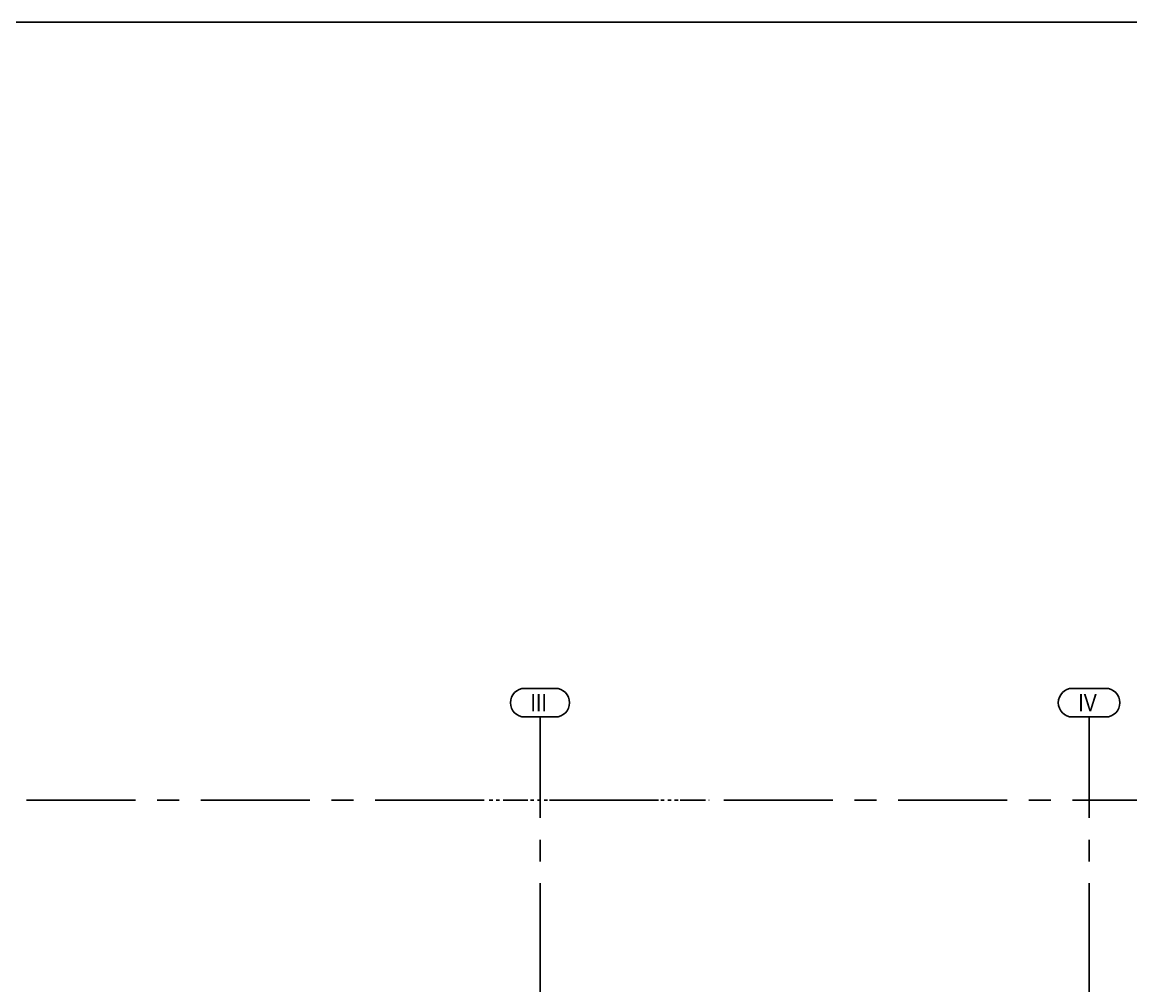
# Model space of a CAD drawing. Header units: millimetres. Extents: x 2368 to 8313, y 7493 to 11698.
# Drawn here: x 6263.7 to 6586.8, y 11417.4 to 11698.2 of the extents above; entities that cross this region are included whole.
import ezdxf

# ---------------------------------------------------------------- set-up
doc = ezdxf.new("R2010")
doc.units = ezdxf.units.MM
for name, pattern in [('CENTER', [50.8, 31.75, -6.35, 6.35, -6.35]), ('XKITLINE00', [0]), ('XKITLINE01', [4, 1, -1, 1, -1])]:
    doc.linetypes.add(name, pattern=pattern)
doc.styles.add('ARIAL_NARROW', font='ARIALN.TTF')

msp = doc.modelspace()

# ---------------------------------------------------------------- linework, layer by layer
at = {"color": 3, "linetype": 'XKITLINE00'}
for p, q in [((6410.142, 11504.0683), (6419.0344, 11504.0683)), ((6569.7709, 11504.0683), (6579.4055, 11504.0683)), ((6410.142, 11495.735), (6419.0344, 11495.735)), ((6569.7709, 11495.735), (6579.4055, 11495.735))]:
    msp.add_line(p, q, dxfattribs=at)
at = {"color": 6, "linetype": 'CENTER'}
for p, q in [((6414.5882, 10907.5139), (6414.5882, 11495.735)), ((6574.5882, 10907.5139), (6574.5882, 11495.735)), ((3369.36, 11471.5205), (7066.504, 11471.5205))]:
    msp.add_line(p, q, dxfattribs=at)
at = {"color": 1, "linetype": 'XKITLINE01'}
msp.add_line((6399.8065, 11471.5205), (6463.8756, 11471.5205), dxfattribs=at)
at = {"color": 7, "linetype": 'XKITLINE00'}
msp.add_lwpolyline([(8312.98, 11698.1898), (8312.98, 7493.1898), (2367.98, 7493.1898), (2367.98, 11698.1898), (8312.98, 11698.1898)], dxfattribs=at)
at = {"color": 3, "linetype": 'XKITLINE00'}
for centre, start, end in [((6410.142, 11499.9017), 90, 270), ((6419.0344, 11499.9017), 270, 90), ((6569.7709, 11499.9017), 90, 270), ((6579.4055, 11499.9017), 270, 90)]:
    msp.add_arc(centre, 4.1667, start, end, dxfattribs=at)

# ---------------------------------------------------------------- texts
at = {"color": 2, "linetype": 'XKITLINE00', "style": 'ARIAL_NARROW'}
for s, p in [('III', (6411.8086, 11497.4017)), ('IV', (6571.4375, 11497.4017))]:
    msp.add_text(s, height=5, dxfattribs=at).set_placement(p)

doc.saveas('drawing.dxf')
